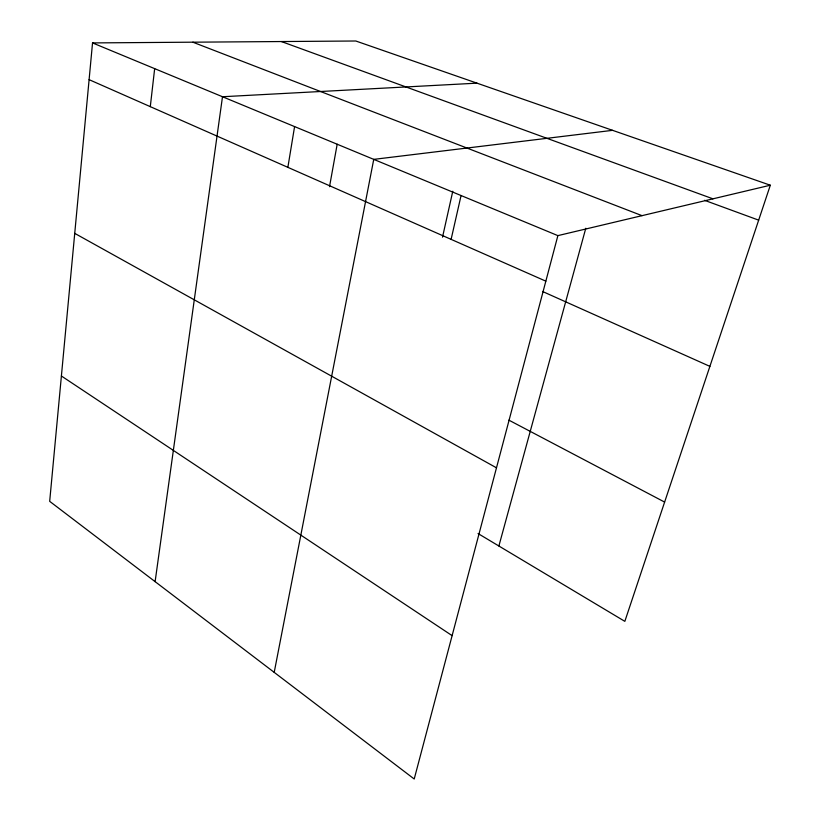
<?xml version="1.0" encoding="UTF-8"?>
<svg xmlns="http://www.w3.org/2000/svg" width="820" height="820" viewBox="0 0 820 820"><rect width="100%" height="100%" fill="white"/><g stroke="black" fill="none" stroke-linecap="round" stroke-linejoin="round"><path stroke-width="1.23" d="M770.318 185.217L355.808 41L92.537 42.917L49.682 501.338L414.213 779L557.877 235.627L770.318 185.217L624.84 621.355L478.029 533.533M150.296 106.641L154.662 68.644M155.113 581.636L222.497 96.739L476.973 83.158M287.871 167.341L294.585 126.598M329.517 186.693L337.184 144.207M274.208 672.349L373.746 159.377L612.571 130.339M442.513 237.164L452.783 191.244M451.113 239.368L461.065 195.539M498.878 546.007L585.787 228.267M281.383 41.543L712.959 198.829M704.554 200.316L758.664 220.149M192.843 42.189L642.029 215.66M92.537 42.917L557.877 235.627M89.103 79.653L545.833 281.157M542.563 291.489L709.894 366.376M508.902 420.158L664.62 502.086M74.733 233.362L496.489 467.82M61.397 376.001L452.117 635.643"/></g></svg>
